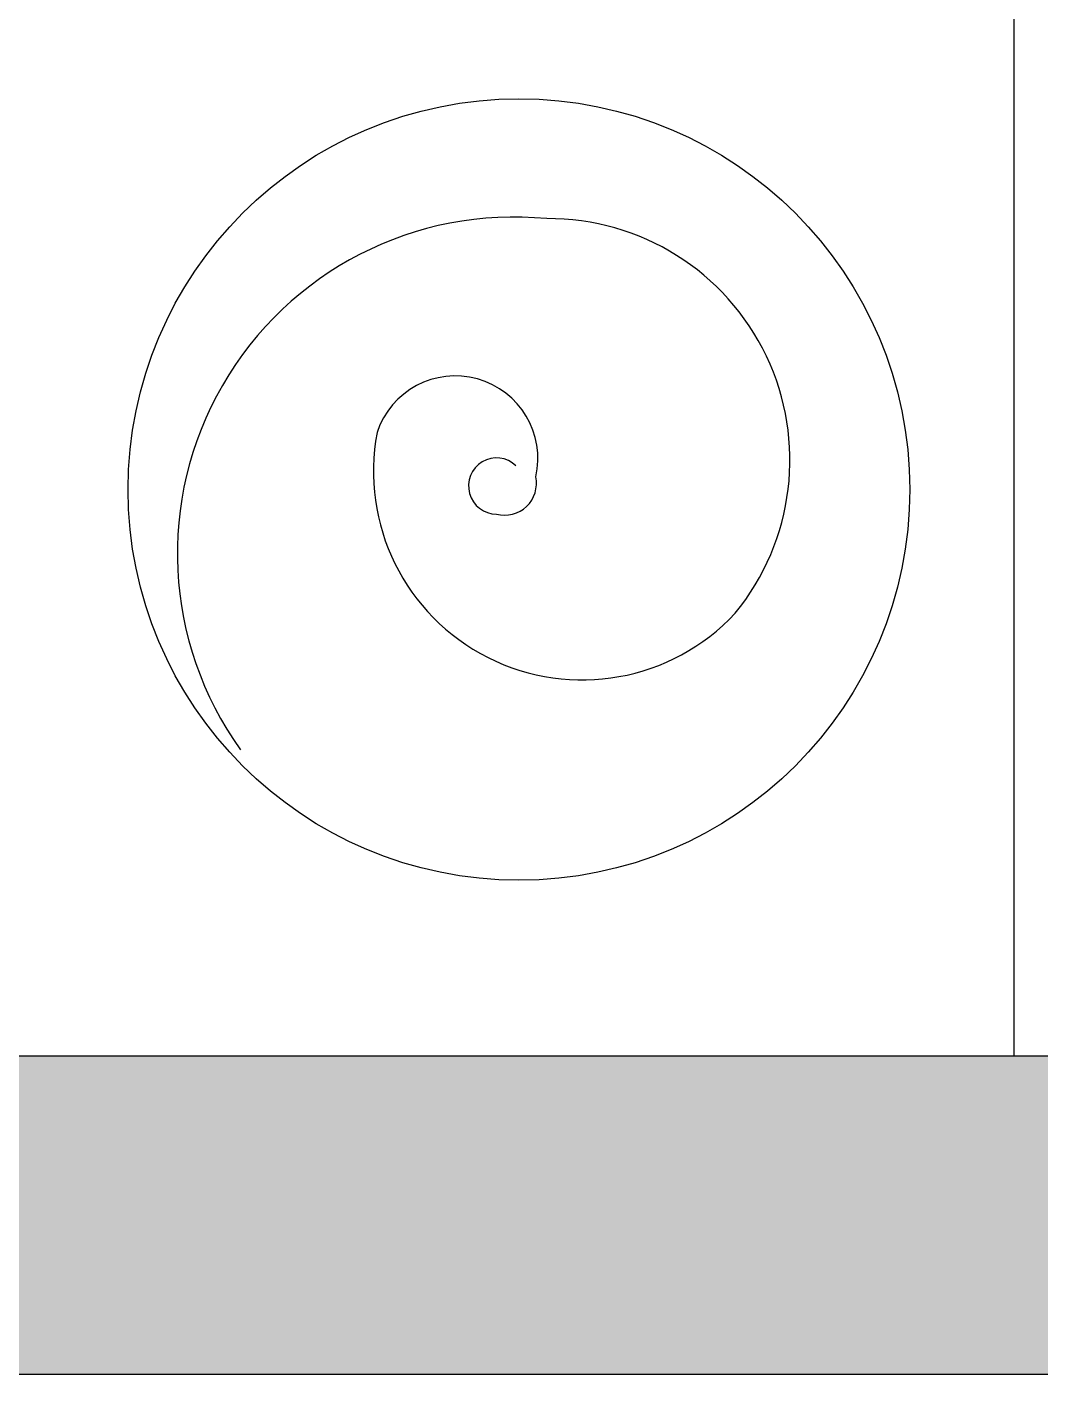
# Model space of a CAD drawing. Header units: inches. Extents: x 7658 to 73799, y 48 to 40262.
# Drawn here: x 36537 to 38595, y 48 to 2785 of the extents above; entities that cross this region are included whole.
import ezdxf

# ---------------------------------------------------------------- set-up
doc = ezdxf.new("R2010")
doc.units = ezdxf.units.IN
doc.layers.add('www.cad-blocks.net', color=7, linetype='Continuous')

# ---------------------------------------------------------------- blocks, each defined once
blk = doc.blocks.new('A$C516926BB')
for p, q in [((27.1553, 38.5194), (27.1553, 0)), ((0, 0), (62.4121, 0))]:
    blk.add_line(p, q)
blk = doc.blocks.new('A$C4504164B')
blk.add_circle((0.7938, 0.7938), 0.7938)
for centre, radius, start, end in [((0.7836, 0.6637), 0.6836, 84.3909, 215.6575), ((0.8536, 0.8536), 0.4905, 320.6217, 90.3773), ((0.6646, 0.8571), 0.1675, 347.0787, 161.7563), ((0.9221, 0.8309), 0.4239, 169.3059, 317.1243), ((0.7484, 0.8009), 0.057, 46.4487, 269.9372), ((0.7647, 0.8063), 0.0646, 255.2715, 11.9099)]:
    blk.add_arc(centre, radius, start, end)
blk = doc.blocks.new('format')
at = {"layer": 'www.cad-blocks.net', "true_color": 0x546d8e}
h = blk.add_hatch(color=155, dxfattribs=at)
h.set_gradient(color1=(68, 68, 68), color2=(84, 109, 142), tint=1)
h.paths.add_polyline_path([(11386.7, 694.4), (11386.7, 48.2), (73798.8, 48.2), (73798.8, 694.4)])
at = {"layer": 'www.cad-blocks.net', "color": 155, "true_color": 0x546d8e}
for p, q in [((11386.7, 694.4), (73798.8, 694.4)), ((11386.7, 694.4), (73798.8, 694.4)), ((11386.7, 48.2), (73798.8, 48.2))]:
    blk.add_line(p, q, dxfattribs=at)

msp = doc.modelspace()

# ---------------------------------------------------------------- block references
msp.add_blockref('format', (0, 0))
at = {"xscale": 1000, "yscale": 1000, "zscale": 1000}
msp.add_blockref('A$C4504164B', (36742.8, 1051.3), dxfattribs=at)
at = {"layer": 'www.cad-blocks.net', "color": 155, "true_color": 0x546d8e, "xscale": 1000, "yscale": 1000, "zscale": 1000}
msp.add_blockref('A$C516926BB', (11386.7, 694.4), dxfattribs=at)

doc.saveas('drawing.dxf')
